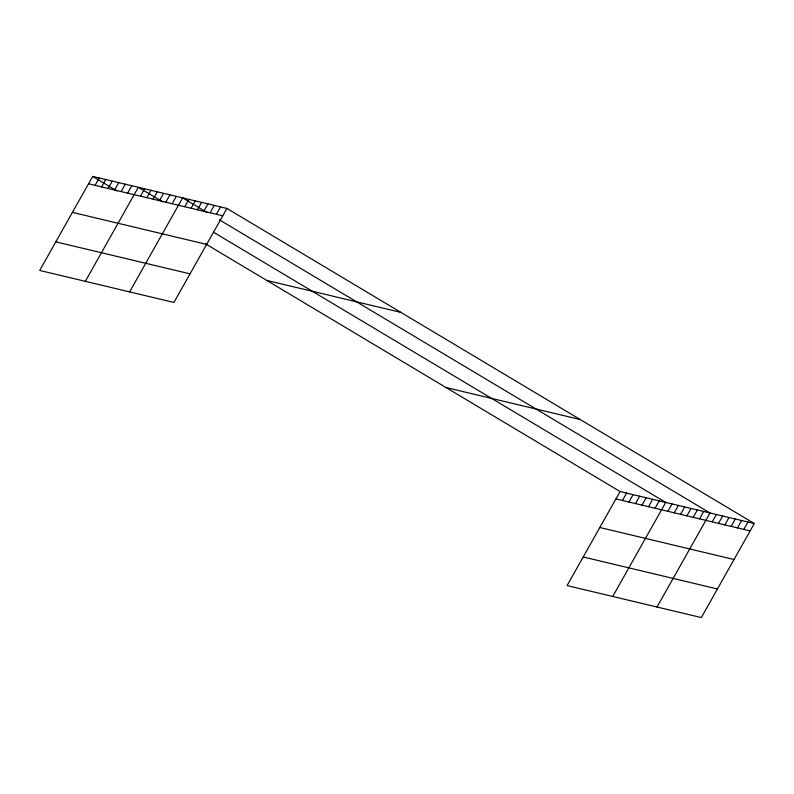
<?xml version="1.0" encoding="UTF-8"?>
<svg xmlns="http://www.w3.org/2000/svg" width="794" height="794" viewBox="0 0 794 794"><rect width="100%" height="100%" fill="white"/><g stroke="black" fill="none" stroke-linecap="round" stroke-linejoin="round"><path stroke-width="1.19" d="M226.905 208.425L92.69 176.417L39.7 270.456L173.916 302.454L226.905 208.425L754.3 523.544L701.31 617.583L567.095 585.575L620.084 491.546L754.3 523.544M95.052 185.349L99.21 177.975M101.572 186.898L105.721 179.523M108.093 188.456L112.242 181.082M114.614 190.004L118.763 182.63M121.125 191.562L125.283 184.188M127.645 193.121L131.804 185.746M85.335 281.334L138.325 187.295L162.75 201.894M140.498 196.178L144.647 188.803M146.821 197.686L150.979 190.312M153.153 199.195L157.301 191.82M159.475 200.703L163.633 193.329M165.807 202.212L169.956 194.838M172.129 203.721L176.288 196.346M129.62 291.894L182.61 197.855L207.036 212.455M184.784 206.738L188.942 199.363M191.116 208.246L195.264 200.872M197.438 209.755L201.597 202.381M203.77 211.264L207.919 203.889M210.092 212.772L214.251 205.398M216.425 214.281L220.573 206.916M622.446 500.468L626.605 493.094M628.967 502.026L633.126 494.652M635.488 503.575L639.646 496.2M642.009 505.133L646.157 497.759M648.529 506.691L652.678 499.317M655.04 508.239L659.199 500.865M612.73 596.463L665.719 502.423L213.636 232.305M667.893 511.306L672.042 503.932M674.215 512.815L678.374 505.441M680.547 514.323L684.696 506.949M686.87 515.832L691.028 508.458M693.202 517.341L697.35 509.966M699.524 518.849L703.683 511.475M657.025 607.023L710.005 512.984L219.253 219.749M712.178 521.866L716.337 514.492M718.51 523.375L722.659 516.001M724.833 524.884L728.991 517.509M731.165 526.392L735.313 519.018M737.487 527.901L741.646 520.527M743.819 529.409L747.968 522.035M88.531 183.791L222.747 215.789M72.423 212.385L206.629 244.393M266.724 280.411L400.94 312.409M55.818 241.852L190.034 273.861M446.039 387.551L580.255 419.55M615.936 498.91L750.141 530.918M599.817 527.514L734.033 559.522M583.213 556.981L717.429 588.979M92.69 176.417L117.115 191.017M205.666 243.917L620.084 491.546"/></g></svg>
